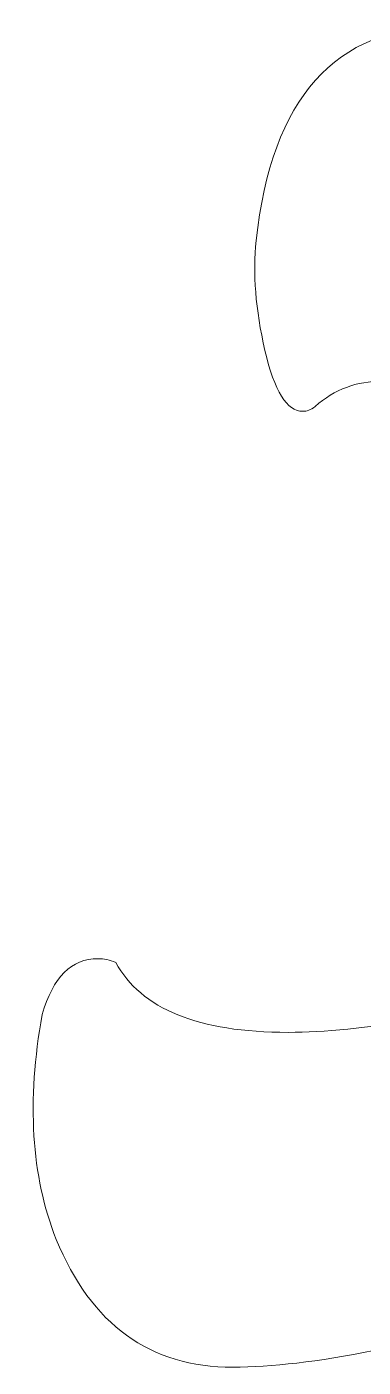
# Model space of a CAD drawing. Extents: x 846 to 947, y 375 to 797.
# Drawn here: x 932.6701 to 932.7205, y 529.2827 to 529.4832 of the extents above; entities that cross this region are included whole.
import ezdxf

# ---------------------------------------------------------------- set-up
doc = ezdxf.new("R2010")
doc.units = 0
doc.header["$MEASUREMENT"] = 0
doc.layers.add('Dim', color=252, linetype='CONTINUOUS', lineweight=0)
doc.layers.add('UG-Khartosha', color=252, linetype='CONTINUOUS', lineweight=20)

# ---------------------------------------------------------------- blocks, each defined once
blk = doc.blocks.new('fghty')
at = {"layer": 'UG-Khartosha'}
for points, knots in [([(-278.42925, -80.86634), (-278.42683, -80.84396), (-278.41681, -80.83277), (-278.39934, -80.83277), (-278.39934, -80.83277), (-278.3897, -80.83277), (-278.37552, -80.8454), (-278.35662, -80.87087)], [0.8421053, 0.8421053, 0.8421053, 0.8421053, 0.8947368, 0.8947368, 0.8947368, 0.8947369, 0.9473684, 0.9473684, 0.9473684, 0.9473684]), ([(-278.41999, -80.89238), (-278.42066, -80.89295), (-278.42134, -80.89315), (-278.42191, -80.89315), (-278.42191, -80.89315), (-278.42442, -80.89315), (-278.42636, -80.88997), (-278.42789, -80.8836)], [0.6842105, 0.6842105, 0.6842105, 0.6842105, 0.7368421, 0.7368421, 0.7368421, 0.7368421, 0.7894737, 0.7894737, 0.7894737, 0.7894737]), ([(-278.36539, -80.92343), (-278.38275, -80.90009), (-278.39742, -80.88842), (-278.40947, -80.88842), (-278.40947, -80.88842), (-278.41343, -80.88842), (-278.4169, -80.88967), (-278.41999, -80.89238)], [0.5789474, 0.5789474, 0.5789474, 0.5789474, 0.6315789, 0.6315789, 0.6315789, 0.631579, 0.6842105, 0.6842105, 0.6842105, 0.6842105]), ([(-278.46291, -80.98787), (-278.46118, -80.98198), (-278.45828, -80.97909), (-278.45413, -80.97909), (-278.45413, -80.97909), (-278.45316, -80.97909), (-278.4523, -80.97928), (-278.45133, -80.97967)], [0.2631579, 0.2631579, 0.2631579, 0.2631579, 0.3157895, 0.3157895, 0.3157895, 0.3157895, 0.3684211, 0.3684211, 0.3684211, 0.3684211]), ([(-278.45133, -80.97967), (-278.44738, -80.987), (-278.43831, -80.99066), (-278.42423, -80.99066), (-278.42423, -80.99066), (-278.41285, -80.99066), (-278.39683, -80.98787), (-278.3762, -80.98218)], [0.3684211, 0.3684211, 0.3684211, 0.3684211, 0.4210526, 0.4210526, 0.4210526, 0.4210526, 0.4736842, 0.4736842, 0.4736842, 0.4736842]), ([(-278.38034, -81.03281), (-278.4034, -81.03976), (-278.42085, -81.04323), (-278.43291, -81.04323), (-278.43291, -81.04323), (-278.44593, -81.04323), (-278.45519, -81.03658), (-278.46069, -81.02317)], [0.1052632, 0.1052632, 0.1052632, 0.1052632, 0.1578947, 0.1578947, 0.1578947, 0.1578947, 0.2105263, 0.2105263, 0.2105263, 0.2105263])]:
    blk.add_open_spline(points, degree=3, knots=knots, dxfattribs=at)
for points in [[(-278.42789, -80.8836), (-278.42934, -80.87714), (-278.42983, -80.87144), (-278.42925, -80.86634)], [(-278.46069, -81.02317), (-278.46465, -81.01323), (-278.46532, -81.00146), (-278.46291, -80.98787)]]:
    blk.add_open_spline(points, degree=3, dxfattribs=at)

msp = doc.modelspace()

# ---------------------------------------------------------------- block references
at = {"layer": 'Dim', "linetype": 'Continuous', "xscale": 0.952857142857144, "yscale": 0.952857142857144, "zscale": 0.952857142857144}
msp.add_blockref('fghty', (1198.0078, 606.50533), dxfattribs=at)

doc.saveas('drawing.dxf')
